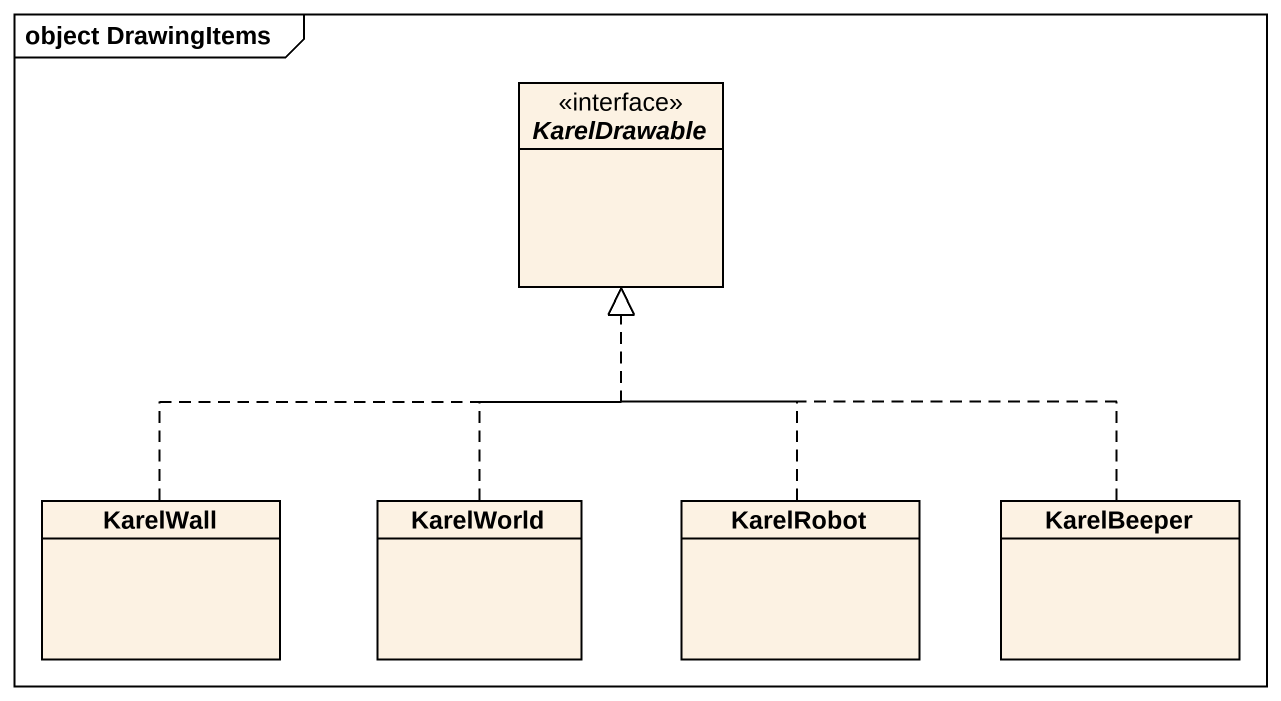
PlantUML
@startuml
mainframe object DrawingItems
hide circle
hide empty members
interface KarelDrawable <<interface>>
class KarelWall
class KarelWorld
class KarelRobot
class KarelBeeper
KarelWall .up.|> KarelDrawable
KarelWorld .up.|> KarelDrawable
KarelRobot .up.|> KarelDrawable
KarelBeeper .up.|> KarelDrawable
@enduml
